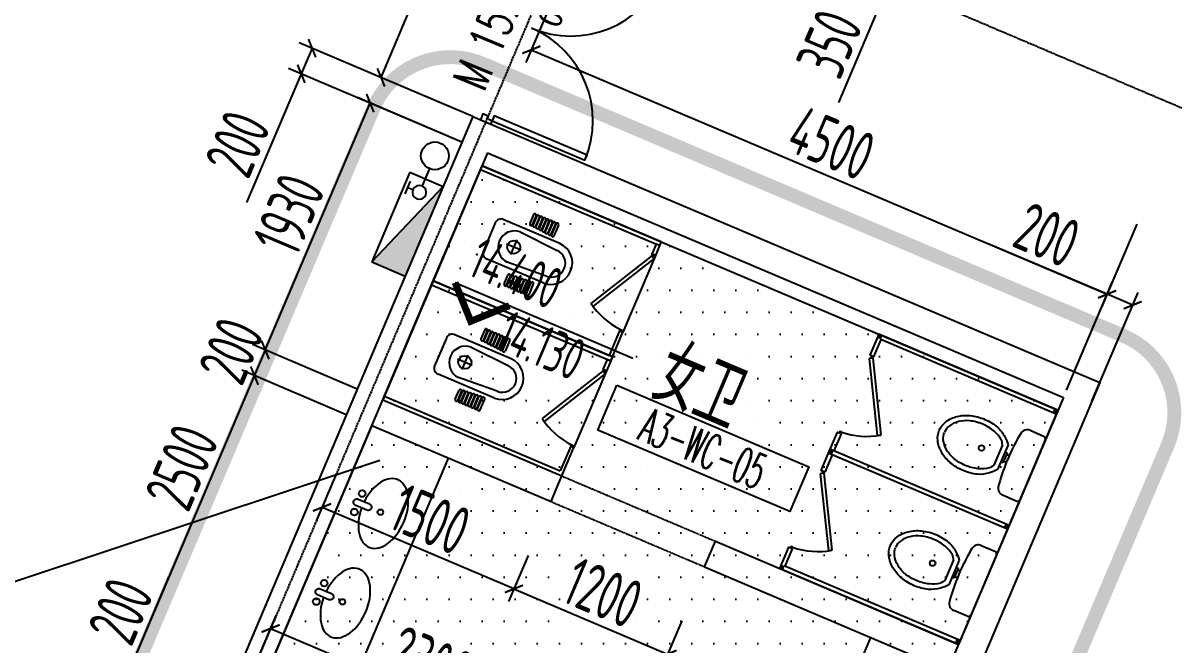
# Model space of a CAD drawing. Extents: x -3523 to 12007717, y -6694179 to 21431.
# Drawn here: x 11961922 to 11970196, y -6431927 to -6427453 of the extents above; entities that cross this region are included whole.
import ezdxf
from ezdxf.enums import TextEntityAlignment as Align

# ---------------------------------------------------------------- set-up
doc = ezdxf.new("R2010")
doc.units = 0
doc.header["$LTSCALE"] = 10
doc.header["$MEASUREMENT"] = 0
for name, pattern in [('A3-RG-axis-100$0$CENTER', [2, 1.25, -0.25, 0.25, -0.25]), ('A3-RI-4F$0$DASH', [0.35, 0.25, -0.1]), ('A3-RX-3F$0$AUDIT_I_130807214254-2', [0]), ('A3-SYMB-4F-100$0$$AUDIT_BAD_LTYPE2', [0]), ('DASHED2', [0.375, 0.25, -0.125])]:
    doc.linetypes.add(name, pattern=pattern)
for name, color, linetype in [('A-CLOD', 200, 'Continuous'), ('A3-RB-4F-100$0$A-DIMS-100', 1, 'Continuous'), ('A3-RG-axis-100$0$A-GRID', 1, 'A3-RG-axis-100$0$CENTER'), ('A3-RI-4F$0$A-DOOR', 32, 'Continuous'), ('A3-RI-4F$0$A-HATCH', 8, 'Continuous'), ('A3-RI-4F$0$A-WALL', 7, 'Continuous'), ('A3-RM-4F$0$$AUDIT_BAD_LAYER1', 7, 'Continuous'), ('A3-RM-4F$0$0P-FE-FH-P', 41, 'A3-RM-4F$0$YJdef_FE-FH_LINE_F'), ('A3-RM-4F$0$0P-FE-FH-V', 141, 'Continuous'), ('A3-RM-4F$0$0P-FE-HY', 141, 'Continuous'), ('A3-RX-3F$0$A-FIXT', 55, 'Continuous'), ('A3-RX-3F$0$B1-WC-FIXT', 55, 'A3-RX-3F$0$AUDIT_I_130807214254-2'), ('A3-SYMB-4F-100$0$$AUDIT_BAD_LAYER1', 7, 'Continuous'), ('A3-SYMB-4F-100$0$A-SYMB', 4, 'Continuous'), ('A3-SYMB-4F-100$0$A-SYMB-AREA', 4, 'Continuous'), ('A3-SYMB-4F-100$0$A-SYMB-DOOR', 3, 'Continuous'), ('A3-SYMB-4F-100$0$A-SYMB-DOOR1', 3, 'Continuous'), ('A3-SYMB-4F-100$0$A-SYMB-DOOR2', 3, 'Continuous'), ('A3-SYMB-4F-100$0$A-SYMB-DOOR3', 3, 'Continuous'), ('A3-SYMB-4F-100$0$A-SYMB-NAME', 4, 'Continuous'), ('A3-SYMB-4F-100$0$A-SYMB-NAME-E', 4, 'Continuous'), ('A3-SYMB-4F-100$0$A-SYMB-NUMB-T', 4, 'Continuous')]:
    doc.layers.add(name, color=color, linetype=linetype)
doc.styles.add('A3-RB-4F-100$0$XD2008', font='xd-hzs.shx', dxfattribs={"width": 0.7, "bigfont": 'xd-hztxt.shx'})
doc.styles.add('A3-RI-4F$0$Standard', font='')
doc.styles.add('A3-RM-4F$0$hz1', font='hzs.shx', dxfattribs={"width": 0.75, "bigfont": 'hztxt.shx'})
doc.styles.add('A3-SYMB-4F-100$0$ECADI', font='hzs.shx', dxfattribs={"width": 0.7, "bigfont": 'hztxt.shx'})
doc.styles.add('A3-SYMB-4F-100$0$ECADI-TXT', font='simplex.shx', dxfattribs={"bigfont": 'hztxt.shx'})
doc.styles.add('A3-SYMB-4F-100$0$XD2008', font='hzs.shx', dxfattribs={"width": 0.7, "bigfont": 'hztxt.shx'})
doc.styles.get('A3-RI-4F$0$Standard').set_extended_font_data('SimSun')
doc.linetypes.add('A3-RM-4F$0$YJdef_FE-FH_LINE_F', pattern='A,4,-0.2,["F",A3-RM-4F$0$hz1,S=0.2,R=0,X=-0.1,Y=-0.1],-0.1', length=4.3)
doc.dimstyles.new('A3-RB-4F-100$0$XD100$0', dxfattribs={"dimscale": 100, "dimtxt": 3.5, "dimasz": 1, "dimexe": 1, "dimexo": 2, "dimgap": 0.5, "dimtad": 1, "dimdec": 0, "dimdsep": 46, "dimtxsty": 'A3-RB-4F-100$0$XD2008', "dimblk1": 'A3-RB-4F-100$0$_ARCHTICK', "dimblk2": 'A3-RB-4F-100$0$_ARCHTICK', "dimsah": 1, "dimcen": 2.5, "dimclrt": 4, "dimaunit": 1, "dimadec": 0, "dimazin": 0, "dimtfac": 1, "dimtdec": 0, "dimtix": 1, "dimtmove": 0, "dimatfit": 3, "dimfxl": 0, "dimtolj": 1, "dimtzin": 0, "dimarcsym": 0})

# ---------------------------------------------------------------- blocks, each defined once
blk = doc.blocks.new('A3-RI-4F$0$J-双扇门-1500')
for points in [[(25, 80), (25, 805), (65, 805), (65, 80)], [(1475, 80), (1475, 805), (1435, 805), (1435, 80)], [(0, 80), (25, 80), (25, 40), (45, 40), (45, 0), (0, 0)], [(1500, 80), (1475, 80), (1475, 40), (1455, 40), (1455, 0), (1500, 0)]]:
    blk.add_lwpolyline(points, close=True)
for centre, start, end in [((25, 80), 0, 90), ((1475, 80), 90, 180)]:
    blk.add_arc(centre, 725, start, end)
at = {"layer": 'Defpoints', "style": 'A3-RI-4F$0$Standard'}
blk.add_text('1500', height=175, rotation=360, dxfattribs=at).set_placement((210.4, 93.8))
blk = doc.blocks.new('A3-RI-4F')
at = {"layer": 'A3-RI-4F$0$A-HATCH'}
h = blk.add_hatch(dxfattribs=at)
h.set_pattern_fill('DOTS', color=256, scale=100, style=0)
h.set_pattern_definition([(0, (0, 0), (79.375, 158.75), [0, -158.75])])
h.paths.add_polyline_path([(11965225.4, -6428479.7), (11969367.7, -6430238), (11964964.2, -6440612.1), (11960821.9, -6438853.8), (11962802.3, -6434188.3), (11963100, -6434331.4), (11963536.5, -6433303.2), (11963232.7, -6433174.3)])
at = {"layer": 'A3-RI-4F$0$A-DOOR', "linetype": 'A3-RI-4F$0$DASH'}
for p, q in [((11965799.1, -6430711.2), (11966903.7, -6431180.1)), ((11965721, -6430895.3), (11966825.6, -6431364.2))]:
    blk.add_line(p, q, dxfattribs=at)
at = {"layer": 'A3-RI-4F$0$A-HATCH'}
blk.add_lwpolyline([(11965225.4, -6428479.7), (11969367.7, -6430238), (11964964.2, -6440612.1), (11960821.9, -6438853.8), (11962802.3, -6434188.3), (11963100, -6434331.4), (11963536.5, -6433303.2), (11963232.7, -6433174.3)], close=True, dxfattribs=at)
at = {"layer": 'A3-RI-4F$0$A-WALL'}
for p, q in [((11965158.6, -6428125.4), (11960559.7, -6438959.7)), ((11965158.6, -6428125.4), (11969669, -6430040)), ((11965264.5, -6428387.6), (11964510.4, -6430164.2)), ((11965264.5, -6428387.6), (11969406.8, -6430145.9)), ((11969669, -6430040), (11967430.1, -6435314.5)), ((11964510.4, -6430164.2), (11965799.1, -6430711.2)), ((11969406.8, -6430145.9), (11968652.7, -6431922.5)), ((11964432.3, -6430348.3), (11963455.4, -6432649.6)), ((11964432.3, -6430348.3), (11965721, -6430895.3)), ((11965721, -6430895.3), (11965799.1, -6430711.2)), ((11966825.6, -6431364.2), (11966903.7, -6431180.1)), ((11966903.7, -6431180.1), (11968652.7, -6431922.5)), ((11966825.6, -6431364.2), (11968574.5, -6432106.6))]:
    blk.add_line(p, q, dxfattribs=at)
at = {"layer": 'A3-RI-4F$0$A-DOOR', "rotation": 247.0000000043475}
blk.add_blockref('A3-RI-4F$0$J-双扇门-1500', (11965799.8, -6426768.1), dxfattribs=at)
blk = doc.blocks.new('A3-RG-axis-100')
at = {"layer": 'A3-RG-axis-100$0$A-GRID'}
for p, q in [((11907163.4, -6401280.8), (11992184.7, -6437370.3)), ((11966051.6, -6426277.4), (11939543.3, -6488727.1))]:
    blk.add_line(p, q, dxfattribs=at)
blk = doc.blocks.new('A3-SYMB-4F-100$0$ECADI-TAG-ROOM')
at = {"layer": 'A3-SYMB-4F-100$0$A-SYMB-AREA', "style": 'A3-SYMB-4F-100$0$ECADI', "width": 0.7}
blk.add_attdef('340M2', text='', height=2.5, dxfattribs=at).set_placement((7.167, -1.75), align=Align.MIDDLE_LEFT)
at = {"layer": 'A3-SYMB-4F-100$0$A-SYMB-NAME', "style": 'A3-SYMB-4F-100$0$ECADI', "width": 0.7}
blk.add_attdef('CHINESENAME', (-5.125, 0.088), '', height=4.5, dxfattribs=at)
at = {"layer": 'A3-SYMB-4F-100$0$A-SYMB-NAME-E', "style": 'A3-SYMB-4F-100$0$ECADI', "width": 0.7}
for tag, p in [('ENGLISHHIGH', (-5.125, 8.04)), ('ENGLISHLOW', (-5.125, 4.84))]:
    blk.add_attdef(tag, p, '', height=2.5, dxfattribs=at)
blk = doc.blocks.new('A3-SYMB-4F-100$0$ECADI-TAG-DOOR')
at = {"layer": 'A3-SYMB-4F-100$0$A-SYMB-DOOR', "style": 'A3-SYMB-4F-100$0$ECADI-TXT', "width": 0.7}
for tag, p in [('门窗主编号1', (-6.414, 7.257)), ('门窗主编号2', (2.085, 7.257))]:
    blk.add_attdef(tag, p, '', height=2.5, dxfattribs=at)
at = {"layer": 'A3-SYMB-4F-100$0$A-SYMB-DOOR', "style": 'A3-SYMB-4F-100$0$ECADI-TXT', "width": 0.7, "flags": 1}
for tag, p in [('洞口尺寸(宽X高)', (-6.416, 1.62)), ('备注', (-6.394, -1.213))]:
    blk.add_attdef(tag, p, '', height=2.5, dxfattribs=at)
at = {"layer": 'A3-SYMB-4F-100$0$A-SYMB-DOOR1', "style": 'A3-SYMB-4F-100$0$ECADI-TXT', "width": 0.7}
blk.add_attdef('门窗辅编号1', (-6.414, 4.413), '', height=2.5, dxfattribs=at)
at = {"layer": 'A3-SYMB-4F-100$0$A-SYMB-DOOR2', "style": 'A3-SYMB-4F-100$0$ECADI-TXT', "width": 0.7}
blk.add_attdef('门窗辅编号2', (-2.861, 4.413), '', height=2.5, dxfattribs=at)
at = {"layer": 'A3-SYMB-4F-100$0$A-SYMB-DOOR3', "style": 'A3-SYMB-4F-100$0$ECADI-TXT', "width": 0.7}
blk.add_attdef('门窗辅编号3', (2.323, 4.413), '', height=2.5, dxfattribs=at)
blk = doc.blocks.new('A3-SYMB-4F-100$0$ECADI-TAG-CODE')
at = {"layer": 'A3-SYMB-4F-100$0$A-SYMB-NUMB-T', "color": 1}
blk.add_lwpolyline([(0, 3.5), (15, 3.5), (15, 0), (0, 0)], close=True, dxfattribs=at)
at = {"layer": 'A3-SYMB-4F-100$0$A-SYMB-NUMB-T', "style": 'A3-SYMB-4F-100$0$ECADI-TXT', "width": 0.7}
blk.add_attdef('CODE', text='', height=2.5, dxfattribs=at).set_placement((7.5, 1.75), align=Align.MIDDLE_CENTER)
blk = doc.blocks.new('A3-SYMB-4F-100$0$ECADI-TAG-HGHT（国标）')
at = {"color": 1, "const_width": 0.5}
blk.add_lwpolyline([(-2.121, 2.121), (0, 0), (2.121, 2.121)], dxfattribs=at)
at = {"color": 1}
blk.add_point((-1.481, 4.6), dxfattribs=at)
at = {"layer": 'A3-SYMB-4F-100$0$$AUDIT_BAD_LAYER1', "color": 1, "linetype": 'A3-SYMB-4F-100$0$$AUDIT_BAD_LTYPE2'}
blk.add_line((-2.121, 2.121), (11.768, 2.121), dxfattribs=at)
at = {"style": 'A3-SYMB-4F-100$0$XD2008', "width": 0.7}
blk.add_attdef('FL', text='', height=3, dxfattribs=at).set_placement((-2.689, 2.967), align=Align.RIGHT)
for tag, p in [('F.F.L.', (2.284, 2.967)), ('T.O.S.', (2.284, -1.104))]:
    blk.add_attdef(tag, p, '', height=3, dxfattribs=at)
blk = doc.blocks.new('A3-SYMB-4F-100')
at = {"layer": 'A3-SYMB-4F-100$0$A-SYMB'}
blk.add_lwpolyline([(11955980.7, -6429416.9), (11961274.7, -6431664.1), (11964489.3, -6430597.8)], dxfattribs=at)
ref = blk.add_blockref('A3-SYMB-4F-100$0$ECADI-TAG-HGHT（国标）', (11965143.4, -6429598.5), dxfattribs=dict(at, xscale=100, yscale=100, rotation=337))
ref.add_attrib('F.F.L.', '14.400', (11965108.7, -6429261.4), dxfattribs={"layer": '0', "height": 300, "rotation": 337, "style": 'A3-SYMB-4F-100$0$XD2008', "width": 0.7})
ref.add_attrib('T.O.S.', '14.130', (11965310.5, -6429789.4), dxfattribs={"layer": '0', "height": 300, "rotation": 337, "style": 'A3-SYMB-4F-100$0$XD2008', "width": 0.7})
ref = blk.add_blockref('A3-SYMB-4F-100$0$ECADI-TAG-ROOM', (11966885.5, -6430356.7), dxfattribs=dict(at, xscale=99.99999999989046, yscale=100.0000000001164, rotation=337))
ref.add_attrib('CHINESENAME', '女卫', (11966417.1, -6430148.4), dxfattribs={"height": 450, "rotation": 337, "style": 'A3-SYMB-4F-100$0$ECADI', "width": 0.7})
ref = blk.add_blockref('A3-SYMB-4F-100$0$ECADI-TAG-CODE', (11966058.1, -6430380.5), dxfattribs=dict(at, xscale=100.0000000100172, yscale=100.0000000002328, zscale=100, rotation=337))
ref.add_attrib('CODE', 'A3-WC-05', dxfattribs={"layer": 'A3-SYMB-4F-100$0$A-SYMB-NUMB-T', "height": 250, "rotation": 337, "style": 'A3-SYMB-4F-100$0$ECADI-TXT', "width": 0.5}).set_placement((11966816.9, -6430512.5), align=Align.MIDDLE_CENTER)
at = {"layer": 'A3-SYMB-4F-100$0$A-SYMB-DOOR'}
ref = blk.add_blockref('A3-SYMB-4F-100$0$ECADI-TAG-DOOR', (11966069.5, -6427856.3, -333.3), dxfattribs=dict(at, xscale=99.99999999997293, yscale=100.0000000000001, zscale=100, rotation=67.54448746135905))
ref.add_attrib('门窗主编号1', 'M', dxfattribs={"height": 250, "rotation": 67.54449, "style": 'A3-SYMB-4F-100$0$ECADI-TXT', "width": 0.7}).set_placement((11965308.5, -6427790.6, -333.3), align=Align.RIGHT)
ref.add_attrib('门窗主编号2', '1522', (11965350.2, -6427700.8), dxfattribs={"height": 250, "rotation": 67.54449, "style": 'A3-SYMB-4F-100$0$ECADI-TXT', "width": 0.7})
blk = doc.blocks.new('*U3226')
at = {"layer": 'A3-RM-4F$0$$AUDIT_BAD_LAYER1', "extrusion": (0, 0, -1)}
blk.add_hatch(color=256, dxfattribs=at).paths.add_polyline_path([(-260, 700), (0, 0), (0, 700)])
for p, q in [((260, 700), (0, 700)), ((0, 0), (0, 700)), ((260, 700), (0, 0)), ((260, 0), (260, 700)), ((230.7, 105.9, 0), (190.7, 105.9, 0)), ((230.7, 155.9, 0), (230.7, 55.9, 0)), ((260, 0), (0, 0))]:
    blk.add_line(p, q, dxfattribs=at)
blk.add_circle((-140.7, 105.9, 0), 50, dxfattribs=at)
blk = doc.blocks.new('A3-RM-4F')
at = {"layer": 'A3-RM-4F$0$0P-FE-FH-P'}
blk.add_line((11964846.4, -6428500.8, 0), (11964793.5, -6428625.3, 0), dxfattribs=at)
at = {"layer": 'A3-RM-4F$0$0P-FE-FH-V'}
blk.add_circle((11964885.5, -6428408.7, 0), 100, dxfattribs=at)
at = {"layer": 'A3-RM-4F$0$0P-FE-HY', "rotation": 156.9999976830382}
blk.add_blockref('*U3226', (11964944.9, -6428628.8), dxfattribs=at)
blk = doc.blocks.new('A3-RB-4F-100$0$_ARCHTICK')
at = {"color": 0, "linetype": 'ByBlock', "const_width": 0.15}
blk.add_lwpolyline([(-0.5, -0.5), (0.5, 0.5)], dxfattribs=at)
blk = doc.blocks.new('*D3041')
at = {"layer": 'A3-RB-4F-100$0$A-DIMS-100', "color": 0, "lineweight": -2}
for p, q in [((11962610.9, -6432291.1), (11962974.3, -6431435)), ((11963271.3, -6432571.4), (11962518.8, -6432252)), ((11962532.7, -6432475.2), (11962610.9, -6432291.1)), ((11963193.2, -6432755.5), (11962440.7, -6432436.1))]:
    blk.add_line(p, q, dxfattribs=at)
at = {"layer": 'Defpoints', "color": 0}
for p in [(11962610.9, -6432291.1), (11963455.4, -6432649.6), (11963377.3, -6432833.7)]:
    blk.add_point(p, dxfattribs=at)
at = {"layer": 'A3-RB-4F-100$0$A-DIMS-100', "color": 0, "lineweight": -2, "xscale": 100, "yscale": 100, "zscale": 100}
for p, rotation in [((11962610.9, -6432291.1), 66.9999936388448), ((11962532.7, -6432475.2), 246.9999936388448)]:
    blk.add_blockref('A3-RB-4F-100$0$_ARCHTICK', p, dxfattribs=dict(at, rotation=rotation))
at = {"layer": 'A3-RB-4F-100$0$A-DIMS-100', "color": 4, "insert": (11962624.5, -6431683.1), "char_height": 350, "attachment_point": 5, "rotation": 66.99999, "style": 'A3-RB-4F-100$0$XD2008'}
blk.add_mtext('\\A1;200', dxfattribs=at)
blk = doc.blocks.new('*D3042')
at = {"layer": 'A3-RB-4F-100$0$A-DIMS-100', "color": 0, "lineweight": -2}
for p, q in [((11962610.9, -6432291.1), (11963587.7, -6429989.8)), ((11964248.2, -6430270.2), (11963495.7, -6429950.7)), ((11963271.3, -6432571.4), (11962518.8, -6432252))]:
    blk.add_line(p, q, dxfattribs=at)
at = {"layer": 'Defpoints', "color": 0}
for p in [(11963587.7, -6429989.8), (11964432.3, -6430348.3), (11963455.4, -6432649.6)]:
    blk.add_point(p, dxfattribs=at)
at = {"layer": 'A3-RB-4F-100$0$A-DIMS-100', "color": 0, "lineweight": -2, "xscale": 100, "yscale": 100, "zscale": 100}
for p, rotation in [((11963587.7, -6429989.8), 66.9999936388235), ((11962610.9, -6432291.1), 246.9999936388235)]:
    blk.add_blockref('A3-RB-4F-100$0$_ARCHTICK', p, dxfattribs=dict(at, rotation=rotation))
at = {"layer": 'A3-RB-4F-100$0$A-DIMS-100', "color": 4, "insert": (11963064.1, -6430647.6), "char_height": 350, "attachment_point": 5, "rotation": 66.99999, "style": 'A3-RB-4F-100$0$XD2008'}
blk.add_mtext('\\A1;2500', dxfattribs=at)
blk = doc.blocks.new('*D3043')
at = {"layer": 'A3-RB-4F-100$0$A-DIMS-100', "color": 0, "lineweight": -2}
for p, q in [((11964326.3, -6430086.1), (11963573.8, -6429766.6)), ((11963587.7, -6429989.8), (11963665.9, -6429805.7)), ((11964248.2, -6430270.2), (11963495.7, -6429950.7))]:
    blk.add_line(p, q, dxfattribs=at)
at = {"layer": 'Defpoints', "color": 0}
for p in [(11963665.9, -6429805.7), (11964510.4, -6430164.2), (11964432.3, -6430348.3)]:
    blk.add_point(p, dxfattribs=at)
at = {"layer": 'A3-RB-4F-100$0$A-DIMS-100', "color": 0, "lineweight": -2, "xscale": 100, "yscale": 100, "zscale": 100}
for p, rotation in [((11963665.9, -6429805.7), 66.99999363894905), ((11963587.7, -6429989.8), 246.9999936389491)]:
    blk.add_blockref('A3-RB-4F-100$0$_ARCHTICK', p, dxfattribs=dict(at, rotation=rotation))
at = {"layer": 'A3-RB-4F-100$0$A-DIMS-100', "color": 4, "insert": (11963419.7, -6429809.8), "char_height": 350, "attachment_point": 5, "rotation": 66.99999, "style": 'A3-RB-4F-100$0$XD2008'}
blk.add_mtext('\\A1;200', dxfattribs=at)
blk = doc.blocks.new('*D3044')
at = {"layer": 'A3-RB-4F-100$0$A-DIMS-100', "color": 0, "lineweight": -2}
for p, q in [((11963665.8, -6429805.7), (11964420, -6428029.1)), ((11965080.4, -6428309.5), (11964327.9, -6427990.1)), ((11964326.3, -6430086.1), (11963573.8, -6429766.6))]:
    blk.add_line(p, q, dxfattribs=at)
at = {"layer": 'Defpoints', "color": 0}
for p in [(11964420, -6428029.1), (11965264.5, -6428387.6), (11964510.4, -6430164.2)]:
    blk.add_point(p, dxfattribs=at)
at = {"layer": 'A3-RB-4F-100$0$A-DIMS-100', "color": 0, "lineweight": -2, "xscale": 100, "yscale": 100, "zscale": 100}
for p, rotation in [((11964420, -6428029.1), 66.99998622306985), ((11963665.8, -6429805.7), 246.9999862230699)]:
    blk.add_blockref('A3-RB-4F-100$0$_ARCHTICK', p, dxfattribs=dict(at, rotation=rotation))
at = {"layer": 'A3-RB-4F-100$0$A-DIMS-100', "color": 4, "insert": (11963835.8, -6428829.5), "char_height": 350, "attachment_point": 5, "rotation": 66.99999, "style": 'A3-RB-4F-100$0$XD2008'}
blk.add_mtext('\\A1;1930', dxfattribs=at)
blk = doc.blocks.new('*D3045')
at = {"layer": 'A3-RB-4F-100$0$A-DIMS-100', "color": 0, "lineweight": -2}
for p, q in [((11964175.6, -6430697), (11964034.7, -6431029.1)), ((11965454.5, -6431523.1), (11964073.7, -6430937)), ((11965556.4, -6431283.1), (11965415.4, -6431615.1))]:
    blk.add_line(p, q, dxfattribs=at)
at = {"layer": 'Defpoints', "color": 0}
for p in [(11964253.7, -6430512.9), (11964073.7, -6430937), (11965634.5, -6431099)]:
    blk.add_point(p, dxfattribs=at)
at = {"layer": 'A3-RB-4F-100$0$A-DIMS-100', "color": 0, "lineweight": -2, "xscale": 100, "yscale": 100, "zscale": 100}
for p, rotation in [((11964073.7, -6430937), 156.9999999999054), ((11965454.5, -6431523.1), 336.9999999999054)]:
    blk.add_blockref('A3-RB-4F-100$0$_ARCHTICK', p, dxfattribs=dict(at, rotation=rotation))
at = {"layer": 'A3-RB-4F-100$0$A-DIMS-100', "color": 4, "insert": (11964852, -6431022.9), "char_height": 350, "attachment_point": 5, "rotation": 337, "style": 'A3-RB-4F-100$0$XD2008'}
blk.add_mtext('\\A1;1500', dxfattribs=at)
blk = doc.blocks.new('*D3046')
at = {"layer": 'A3-RB-4F-100$0$A-DIMS-100', "color": 0, "lineweight": -2}
for p, q in [((11965556.4, -6431283.1), (11965415.4, -6431615.1)), ((11965454.5, -6431523.1), (11966559.1, -6431992)), ((11966661, -6431752), (11966520, -6432084))]:
    blk.add_line(p, q, dxfattribs=at)
at = {"layer": 'Defpoints', "color": 0}
for p in [(11965634.5, -6431099), (11966739.1, -6431567.9), (11966559.1, -6431992)]:
    blk.add_point(p, dxfattribs=at)
at = {"layer": 'A3-RB-4F-100$0$A-DIMS-100', "color": 0, "lineweight": -2, "xscale": 100, "yscale": 100, "zscale": 100}
for p, rotation in [((11965454.5, -6431523.1), 156.9999999999054), ((11966559.1, -6431992), 336.9999999999054)]:
    blk.add_blockref('A3-RB-4F-100$0$_ARCHTICK', p, dxfattribs=dict(at, rotation=rotation))
at = {"layer": 'A3-RB-4F-100$0$A-DIMS-100', "color": 4, "insert": (11966094.7, -6431550.4), "char_height": 350, "attachment_point": 5, "rotation": 337, "style": 'A3-RB-4F-100$0$XD2008'}
blk.add_mtext('\\A1;1200', dxfattribs=at)
blk = doc.blocks.new('*D3052')
at = {"layer": 'A3-RB-4F-100$0$A-DIMS-100', "color": 0, "lineweight": -2}
for p, q in [((11963539.2, -6432196.3), (11963743.2, -6431715.7)), ((11963704.1, -6431807.8), (11965821.3, -6432706.5)), ((11965656.4, -6433094.9), (11965860.3, -6432614.4))]:
    blk.add_line(p, q, dxfattribs=at)
at = {"layer": 'Defpoints', "color": 0}
for p in [(11963461.1, -6432380.4), (11965821.3, -6432706.5), (11965578.2, -6433279)]:
    blk.add_point(p, dxfattribs=at)
at = {"layer": 'A3-RB-4F-100$0$A-DIMS-100', "color": 0, "lineweight": -2, "xscale": 100, "yscale": 100, "zscale": 100}
for p, rotation in [((11963704.1, -6431807.8), 156.9999978872585), ((11965821.3, -6432706.5), 336.9999978872585)]:
    blk.add_blockref('A3-RB-4F-100$0$_ARCHTICK', p, dxfattribs=dict(at, rotation=rotation))
at = {"layer": 'A3-RB-4F-100$0$A-DIMS-100', "color": 4, "insert": (11964850.6, -6432050), "char_height": 350, "attachment_point": 5, "rotation": 337, "style": 'A3-RB-4F-100$0$XD2008'}
blk.add_mtext('\\A1;2300', dxfattribs=at)
blk = doc.blocks.new('*D3057')
at = {"layer": 'A3-RB-4F-100$0$A-DIMS-100', "color": 0, "lineweight": -2}
for p, q in [((11969721.6, -6429404.3), (11968865.5, -6429040.9)), ((11969428.9, -6430093.8), (11969760.7, -6429312.3)), ((11969613, -6430171.9), (11969944.8, -6429390.4)), ((11969905.7, -6429482.5), (11969721.6, -6429404.3))]:
    blk.add_line(p, q, dxfattribs=at)
at = {"layer": 'Defpoints', "color": 0}
for p in [(11969905.7, -6429482.5), (11969350.8, -6430277.9), (11969534.9, -6430356)]:
    blk.add_point(p, dxfattribs=at)
at = {"layer": 'A3-RB-4F-100$0$A-DIMS-100', "color": 0, "lineweight": -2, "xscale": 100, "yscale": 100, "zscale": 100}
for p, rotation in [((11969721.6, -6429404.3), 156.9999999998655), ((11969905.7, -6429482.5), 336.9999999998655)]:
    blk.add_blockref('A3-RB-4F-100$0$_ARCHTICK', p, dxfattribs=dict(at, rotation=rotation))
at = {"layer": 'A3-RB-4F-100$0$A-DIMS-100', "color": 4, "insert": (11969289.4, -6428976.4), "char_height": 350, "attachment_point": 5, "rotation": 337, "style": 'A3-RB-4F-100$0$XD2008'}
blk.add_mtext('\\A1;200', dxfattribs=at)
blk = doc.blocks.new('*D3058')
at = {"layer": 'A3-RB-4F-100$0$A-DIMS-100', "color": 0, "lineweight": -2}
for p, q in [((11965793.4, -6427141.7), (11965540.2, -6427738.1)), ((11965579.3, -6427646), (11969721.6, -6429404.3)), ((11969935.7, -6428900), (11969682.5, -6429496.4))]:
    blk.add_line(p, q, dxfattribs=at)
at = {"layer": 'Defpoints', "color": 0}
for p in [(11965871.5, -6426957.6), (11970013.8, -6428715.9), (11969721.6, -6429404.3)]:
    blk.add_point(p, dxfattribs=at)
at = {"layer": 'A3-RB-4F-100$0$A-DIMS-100', "color": 0, "lineweight": -2, "xscale": 100, "yscale": 100, "zscale": 100}
for p, rotation in [((11965579.3, -6427646), 156.9999999998601), ((11969721.6, -6429404.3), 336.9999999998601)]:
    blk.add_blockref('A3-RB-4F-100$0$_ARCHTICK', p, dxfattribs=dict(at, rotation=rotation))
at = {"layer": 'A3-RB-4F-100$0$A-DIMS-100', "color": 4, "insert": (11967738.4, -6428318.1), "char_height": 350, "attachment_point": 5, "rotation": 337, "style": 'A3-RB-4F-100$0$XD2008'}
blk.add_mtext('\\A1;4500', dxfattribs=at)
blk = doc.blocks.new('*D3064')
at = {"layer": 'A3-RB-4F-100$0$A-DIMS-100', "color": 0, "lineweight": -2}
for p, q in [((11965158.6, -6428125.4), (11963910.1, -6427595.4)), ((11964002.2, -6427634.5), (11963924, -6427818.6)), ((11965080.4, -6428309.5), (11963832, -6427779.6)), ((11963924, -6427818.6), (11963530.7, -6428745.3))]:
    blk.add_line(p, q, dxfattribs=at)
at = {"layer": 'Defpoints', "color": 0}
for p in [(11964002.2, -6427634.5), (11965342.7, -6428203.5), (11965264.5, -6428387.6)]:
    blk.add_point(p, dxfattribs=at)
at = {"layer": 'A3-RB-4F-100$0$A-DIMS-100', "color": 0, "lineweight": -2, "xscale": 100, "yscale": 100, "zscale": 100}
for p, rotation in [((11964002.2, -6427634.5), 67.00000000033671), ((11963924, -6427818.6), 247.0000000003367)]:
    blk.add_blockref('A3-RB-4F-100$0$_ARCHTICK', p, dxfattribs=dict(at, rotation=rotation))
at = {"layer": 'A3-RB-4F-100$0$A-DIMS-100', "color": 4, "insert": (11963466.2, -6428321.4), "char_height": 350, "attachment_point": 5, "rotation": 67, "style": 'A3-RB-4F-100$0$XD2008'}
blk.add_mtext('\\A1;200', dxfattribs=at)
blk = doc.blocks.new('*D3065')
at = {"layer": 'A3-RB-4F-100$0$A-DIMS-100', "color": 0, "lineweight": -2}
for p, q in [((11965744.7, -6426744.6), (11964992.2, -6426425.2)), ((11964498.1, -6427845), (11965084.2, -6426464.3)), ((11965158.6, -6428125.4), (11964406.1, -6427806))]:
    blk.add_line(p, q, dxfattribs=at)
at = {"layer": 'Defpoints', "color": 0}
for p in [(11965084.2, -6426464.3), (11965928.8, -6426822.8), (11965342.7, -6428203.5)]:
    blk.add_point(p, dxfattribs=at)
at = {"layer": 'A3-RB-4F-100$0$A-DIMS-100', "color": 0, "lineweight": -2, "xscale": 100, "yscale": 100, "zscale": 100}
for p, rotation in [((11965084.2, -6426464.3), 67.00000000094406), ((11964498.1, -6427845), 247.0000000009441)]:
    blk.add_blockref('A3-RB-4F-100$0$_ARCHTICK', p, dxfattribs=dict(at, rotation=rotation))
at = {"layer": 'A3-RB-4F-100$0$A-DIMS-100', "color": 4, "insert": (11964584, -6427066.7), "char_height": 350, "attachment_point": 5, "rotation": 67, "style": 'A3-RB-4F-100$0$XD2008'}
blk.add_mtext('\\A1;1500', dxfattribs=at)
blk = doc.blocks.new('*D2554')
at = {"layer": 'A3-RB-4F-100$0$A-DIMS-100', "color": 0, "lineweight": -2}
for p, q in [((11968288.3, -6426846.6), (11968151.5, -6427168.8)), ((11968794, -6427061.3), (11968196.2, -6426807.5)), ((11968151.5, -6427168.8), (11967788.1, -6428024.8)), ((11968657.3, -6427383.5), (11968059.5, -6427129.7))]:
    blk.add_line(p, q, dxfattribs=at)
at = {"layer": 'Defpoints', "color": 0}
for p in [(11968288.3, -6426846.6), (11968978.1, -6427139.4), (11968841.4, -6427461.6)]:
    blk.add_point(p, dxfattribs=at)
at = {"layer": 'A3-RB-4F-100$0$A-DIMS-100', "color": 0, "lineweight": -2, "xscale": 100, "yscale": 100, "zscale": 100}
for p, rotation in [((11968288.3, -6426846.6), 66.99999999981802), ((11968151.5, -6427168.8), 246.999999999818)]:
    blk.add_blockref('A3-RB-4F-100$0$_ARCHTICK', p, dxfattribs=dict(at, rotation=rotation))
at = {"layer": 'A3-RB-4F-100$0$A-DIMS-100', "color": 4, "insert": (11967723.6, -6427600.9), "char_height": 350, "attachment_point": 5, "rotation": 67, "style": 'A3-RB-4F-100$0$XD2008'}
blk.add_mtext('\\A1;350', dxfattribs=at)
blk = doc.blocks.new('A3-RX-3F$0$A-1-1-X-toilel$0$A-1-10-01~10(B1~wd)$0$A1088D2A')
for p, q in [((-0.43, 0), (0.43, 0)), ((-0.47, -0.235), (-0.47, -0.04)), ((0.47, -0.04), (0.47, -0.235)), ((-0.176, -0.431), (0.181, -0.431)), ((-0.07, -0.396), (-0.05, -0.396)), ((-0.07, -0.431), (-0.07, -0.396)), ((-0.05, -0.396), (-0.05, -0.361)), ((0.05, -0.396), (-0.05, -0.396)), ((0.05, -0.361), (0.05, -0.396)), ((0.05, -0.396), (0.07, -0.396)), ((0.07, -0.396), (0.07, -0.431)), ((-0.148, -0.5), (0.148, -0.5))]:
    blk.add_line(p, q)
for points in [[(0.002, -1.35, -0.128381), (-0.133, -1.315, -0.106268), (-0.259, -1.203, -0.085065), (-0.338, -1.047, -0.074422), (-0.368, -0.849, -0.074422), (-0.338, -0.652, -0.093985), (-0.259, -0.514, -0.073872), (-0.176, -0.431, -0.130921)], [(0.181, -0.431, -0.073872), (0.264, -0.514, -0.093985), (0.343, -0.652, -0.074422), (0.372, -0.849, -0.074422), (0.343, -1.047, -0.085065), (0.264, -1.203, -0.106268), (0.138, -1.315, -0.128381), (0.002, -1.35, -0.130921)], [(-0.148, -0.5, 0.073654), (-0.204, -0.54, 0.085065), (-0.272, -0.674, 0.074422), (-0.298, -0.849, 0.074422), (-0.272, -1.025, 0.085065), (-0.204, -1.159, 0.106268), (-0.101, -1.25, 0.128381), (-0.002, -1.276, 0.131396)], [(0.148, -0.5, -0.073654), (0.204, -0.54, -0.085065), (0.272, -0.674, -0.074422), (0.298, -0.849, -0.074422), (0.272, -1.025, -0.085065), (0.204, -1.159, -0.106268), (0.101, -1.25, -0.128381), (0.002, -1.276, -0.131396)]]:
    blk.add_lwpolyline(points, format="xyb")
blk.add_circle((0, -0.741), 0.037)
for centre, radius, start, end in [((0.43, -0.04), 0.04, 0, 90), ((-0.43, -0.04), 0.04, 90, 180), ((-0.37, -0.235), 0.1, 180, 262.0681), ((0.37, -0.235), 0.1, 277.9319, 0), ((0, 2.42), 2.781, 262.0681, 268.9699), ((0, 2.42), 2.781, 268.9699, 271.0301), ((0, 2.42), 2.781, 271.0301, 277.9319)]:
    blk.add_arc(centre, radius, start, end)
blk = doc.blocks.new('A3-RX-3F$0$A-1-1-X-toilel$0$A-1-10-01~10(B1~wd)$0$A1088D2B')
for p, q in [((-465, 0), (-465, -1400)), ((-435, 0), (-435, -1370)), ((435, 0), (435, -1370)), ((465, 0), (465, -1400)), ((-289.1, -1372.6), (197.8, -1102.6)), ((-275.9, -1395.3), (210.9, -1125.3)), ((197.8, -1102.6), (210.9, -1125.3)), ((-465, -1400), (-300, -1400)), ((-435, -1370), (-300, -1370)), ((-300, -1370), (-300, -1400)), ((-289.1, -1372.6), (-275.9, -1395.3)), ((300, -1370), (435, -1370)), ((300, -1370), (300, -1400)), ((300, -1400), (465, -1400))]:
    blk.add_line(p, q)
for points in [[(-299.8, -1384.1), (-289.1, -1384.1), (-289.1, -1372.6), (-299.8, -1372.6)], [(300, -1372.6), (288, -1372.6), (288, -1384.1), (300, -1384.1)]]:
    blk.add_lwpolyline(points)
blk.add_arc((-270.5, -1409.4), 559.9, 3.77186, 33.23098)
for points in [[(-465, -30), (-435, -30), (-465, 0), (-435, 0)], [(435, -30), (465, -30), (435, 0), (465, 0)], [(-465, -1400), (-435, -1400), (-465, -1370), (-435, -1370)], [(435, -1400), (465, -1400), (435, -1370), (465, -1370)]]:
    blk.add_trace(points)
at = {"xscale": 540, "yscale": 540, "zscale": 540}
blk.add_blockref('A3-RX-3F$0$A-1-1-X-toilel$0$A-1-10-01~10(B1~wd)$0$A1088D2A', (0, 0), dxfattribs=at)
blk = doc.blocks.new('A3-RX-3F$0$J-手盆-528x388-b')
for p, q in [((-24, -112), (-24, -24)), ((24, -24), (24, -112))]:
    blk.add_line(p, q)
for centre, radius in [((-72, -34), 24), ((72, -34), 24), ((0, -207), 20)]:
    blk.add_circle(centre, radius)
at = {"extrusion": (0, 0, -1)}
for centre, start_param, end_param in [((0, -24), 5.497787, 8.63938), ((0, -112), 2.356194, 5.497787)]:
    blk.add_ellipse(centre, major_axis=(-17, 17), ratio=1, start_param=start_param, end_param=end_param, dxfattribs=at)
blk.add_ellipse((0, -230), major_axis=(-264, 0), ratio=0.606061, start_param=4.803424, end_param=10.90454)
blk = doc.blocks.new('A3-RX-3F$0$BI-W-db')
at = {"layer": 'A3-RX-3F$0$A-FIXT'}
for p, q in [((-10343.2, 5642.9), (-10343.2, 6572.9)), ((-8943.2, 6572.9), (-10343.2, 6572.9)), ((-10343.2, 6542.5), (-8968.6, 6542.5)), ((-8943.2, 6542.5), (-8968.6, 6542.5)), ((-8968.6, 6465.4), (-8968.6, 6542.5)), ((-8943.2, 6572.9), (-8943.2, 6542.5)), ((-8943.2, 6542.5), (-8943.2, 6465.4)), ((-8966, 6454.5), (-9236, 5967.6)), ((-8943.2, 6465.4), (-8968.6, 6465.4)), ((-8966, 6454.5), (-8943.3, 6441.4)), ((-8943.2, 6465.4), (-8943.2, 5865.4)), ((-9855.1, 6404.5), (-9855.1, 6404.5)), ((-9845.1, 6394.5), (-9845.1, 6324)), ((-9840.1, 6394.5), (-9840.1, 6322)), ((-9830.1, 6404.5), (-9830.1, 6404.5)), ((-9820.1, 6394.5), (-9820.1, 6322)), ((-9815.1, 6394.5), (-9815.1, 6320.1)), ((-9805.1, 6404.5), (-9805.1, 6404.5)), ((-9795.1, 6394.5), (-9795.1, 6320.1)), ((-9790.1, 6394.5), (-9790.1, 6318.1)), ((-9780.1, 6404.5), (-9780.1, 6404.5)), ((-9770.1, 6394.5), (-9770.1, 6318.1)), ((-9765.1, 6394.5), (-9765.1, 6316.2)), ((-9755.1, 6404.5), (-9755.1, 6404.5)), ((-9745.1, 6394.5), (-9745.1, 6316.2)), ((-9740.1, 6394.5), (-9740.1, 6314.2)), ((-9730.1, 6404.5), (-9730.1, 6404.5)), ((-9720.1, 6394.5), (-9720.1, 6314.2)), ((-9715.1, 6394.5), (-9715.1, 6312.3)), ((-9705.1, 6404.5), (-9705.1, 6404.5)), ((-9695.1, 6394.5), (-9695.1, 6312.3)), ((-9690.1, 6394.5), (-9690.1, 6310.4)), ((-9680.1, 6404.5), (-9680.1, 6404.5)), ((-9670.1, 6394.5), (-9670.1, 6310.4)), ((-8943.3, 6441.4), (-9213.3, 5954.5)), ((-9855.1, 6314), (-9855.1, 6314)), ((-9830.1, 6314), (-9830.1, 6314)), ((-9830.1, 6312), (-9830.1, 6312)), ((-9805.1, 6314), (-9805.1, 6314)), ((-9805.1, 6310.1), (-9805.1, 6310.1)), ((-9780.1, 6308.1), (-9780.1, 6308.1)), ((-9755.1, 6306.2), (-9755.1, 6306.2)), ((-9730.1, 6304.2), (-9730.1, 6304.2)), ((-9705.1, 6302.3), (-9705.1, 6302.3)), ((-9680.1, 6300.4), (-9680.1, 6300.4)), ((-10095.1, 6231.1), (-10095.1, 6014.2)), ((-9608.8, 6276.6), (-10047.7, 6276.6)), ((-9905.1, 6241.3), (-9608.8, 6222.7)), ((-9848, 6122.7), (-9962.3, 6122.7)), ((-9905.1, 6179.8), (-9905.1, 6065.5)), ((-9608.8, 5968.8), (-10047.7, 5968.8)), ((-9608.8, 6022.7), (-9905.1, 6004)), ((-9865.1, 5850.9), (-9865.1, 5921.4)), ((-9865.1, 5850.9), (-9865.1, 5921.4)), ((-9855.1, 5931.4), (-9855.1, 5931.4)), ((-9855.1, 5931.4), (-9855.1, 5931.4)), ((-9845.1, 5850.9), (-9845.1, 5921.4)), ((-9845.1, 5850.9), (-9845.1, 5921.4)), ((-9840.1, 5850.9), (-9840.1, 5923.4)), ((-9840.1, 5850.9), (-9840.1, 5923.4)), ((-9830.1, 5933.4), (-9830.1, 5933.4)), ((-9830.1, 5933.4), (-9830.1, 5933.4)), ((-9830.1, 5931.4), (-9830.1, 5931.4)), ((-9830.1, 5931.4), (-9830.1, 5931.4)), ((-9820.1, 5850.9), (-9820.1, 5923.4)), ((-9820.1, 5850.9), (-9820.1, 5923.4)), ((-9815.1, 5850.9), (-9815.1, 5925.3)), ((-9815.1, 5850.9), (-9815.1, 5925.3)), ((-9805.1, 5935.3), (-9805.1, 5935.3)), ((-9805.1, 5935.3), (-9805.1, 5935.3)), ((-9805.1, 5931.4), (-9805.1, 5931.4)), ((-9805.1, 5931.4), (-9805.1, 5931.4)), ((-9795.1, 5850.9), (-9795.1, 5925.3)), ((-9795.1, 5850.9), (-9795.1, 5925.3)), ((-9790.1, 5850.9), (-9790.1, 5927.3)), ((-9790.1, 5850.9), (-9790.1, 5927.3)), ((-9780.1, 5937.3), (-9780.1, 5937.3)), ((-9780.1, 5937.3), (-9780.1, 5937.3)), ((-9770.1, 5850.9), (-9770.1, 5927.3)), ((-9770.1, 5850.9), (-9770.1, 5927.3)), ((-9765.1, 5850.9), (-9765.1, 5929.2)), ((-9765.1, 5850.9), (-9765.1, 5929.2)), ((-9755.1, 5939.2), (-9755.1, 5939.2)), ((-9755.1, 5939.2), (-9755.1, 5939.2)), ((-9745.1, 5850.9), (-9745.1, 5929.2)), ((-9745.1, 5850.9), (-9745.1, 5929.2)), ((-9740.1, 5850.9), (-9740.1, 5931.1)), ((-9740.1, 5850.9), (-9740.1, 5931.1)), ((-9730.1, 5941.1), (-9730.1, 5941.1)), ((-9730.1, 5941.1), (-9730.1, 5941.1)), ((-9720.1, 5850.9), (-9720.1, 5931.1)), ((-9720.1, 5850.9), (-9720.1, 5931.1)), ((-9715.1, 5850.9), (-9715.1, 5933.1)), ((-9715.1, 5850.9), (-9715.1, 5933.1)), ((-9705.1, 5943.1), (-9705.1, 5943.1)), ((-9705.1, 5943.1), (-9705.1, 5943.1)), ((-9695.1, 5850.9), (-9695.1, 5933.1)), ((-9695.1, 5850.9), (-9695.1, 5933.1)), ((-9690.1, 5850.9), (-9690.1, 5935)), ((-9690.1, 5850.9), (-9690.1, 5935)), ((-9680.1, 5945), (-9680.1, 5945)), ((-9680.1, 5945), (-9680.1, 5945)), ((-9670.1, 5850.9), (-9670.1, 5935)), ((-9670.1, 5850.9), (-9670.1, 5935)), ((-9855.1, 5840.9), (-9855.1, 5840.9)), ((-9855.1, 5840.9), (-9855.1, 5840.9)), ((-9830.1, 5840.9), (-9830.1, 5840.9)), ((-9830.1, 5840.9), (-9830.1, 5840.9)), ((-9805.1, 5840.9), (-9805.1, 5840.9)), ((-9805.1, 5840.9), (-9805.1, 5840.9)), ((-9780.1, 5840.9), (-9780.1, 5840.9)), ((-9780.1, 5840.9), (-9780.1, 5840.9)), ((-9755.1, 5840.9), (-9755.1, 5840.9)), ((-9755.1, 5840.9), (-9755.1, 5840.9)), ((-9730.1, 5840.9), (-9730.1, 5840.9)), ((-9730.1, 5840.9), (-9730.1, 5840.9)), ((-9705.1, 5840.9), (-9705.1, 5840.9)), ((-9705.1, 5840.9), (-9705.1, 5840.9)), ((-9680.1, 5840.9), (-9680.1, 5840.9)), ((-9680.1, 5840.9), (-9680.1, 5840.9)), ((-8968.6, 5865.4), (-8968.6, 5672.9)), ((-8968.6, 5865.4), (-8943.2, 5865.4)), ((-8943.2, 5642.9), (-8943.2, 5865.4)), ((-10343.2, 5672.9), (-8968.6, 5672.9)), ((-10343.2, 5642.9), (-8943.2, 5642.9))]:
    blk.add_line(p, q, dxfattribs=at)
for points in [[(-8954.5, 6465.3), (-8954.5, 6454.5), (-8966, 6454.5), (-8966, 6465.3)], [(-9865.1, 6394.5), (-9865.1, 6324)], [(-8966, 5865.5), (-8966, 5877.4), (-8954.5, 5877.4), (-8954.5, 5865.5)]]:
    blk.add_lwpolyline(points, dxfattribs=at)
blk.add_circle((-9905.1, 6122.7), 47.1, dxfattribs=at)
for centre, radius, start, end in [((-9855.1, 6394.5), 10, 90, 180), ((-9855.1, 6394.5), 10, 0, 90), ((-9830.1, 6394.5), 10, 90, 180), ((-9830.1, 6394.5), 10, 0, 90), ((-9805.1, 6394.5), 10, 90, 180), ((-9805.1, 6394.5), 10, 0, 90), ((-9780.1, 6394.5), 10, 90, 180), ((-9780.1, 6394.5), 10, 0, 90), ((-9755.1, 6394.5), 10, 90, 180), ((-9755.1, 6394.5), 10, 0, 90), ((-9730.1, 6394.5), 10, 90, 180), ((-9730.1, 6394.5), 10, 0, 90), ((-9705.1, 6394.5), 10, 90, 180), ((-9705.1, 6394.5), 10, 0, 90), ((-9680.1, 6394.5), 10, 90, 180), ((-9680.1, 6394.5), 10, 0, 90), ((-9855.1, 6324), 10, 180, 270), ((-9855.1, 6324), 10, 270, 0), ((-9830.1, 6322), 10, 180, 270), ((-9830.1, 6322), 10, 270, 0), ((-9805.1, 6320.1), 10, 180, 270), ((-9805.1, 6320.1), 10, 270, 0), ((-9780.1, 6318.1), 10, 180, 270), ((-9780.1, 6318.1), 10, 270, 0), ((-9755.1, 6316.2), 10, 180, 270), ((-9755.1, 6316.2), 10, 270, 0), ((-9730.1, 6314.2), 10, 180, 270), ((-9730.1, 6314.2), 10, 270, 0), ((-9705.1, 6312.3), 10, 180, 270), ((-9705.1, 6312.3), 10, 270, 0), ((-9680.1, 6310.4), 10, 180, 270), ((-9680.1, 6310.4), 10, 270, 0), ((-10051.4, 6233), 43.8, 85.14511, 182.41268), ((-9898.8, 6122.7), 118.8, 93.04874, 266.95126), ((-9614.1, 6122.7), 154, 271.97884, 88.02116), ((-9610.2, 6122.7), 100, 270.77498, 89.22502), ((-10051.4, 6012.4), 43.8, 177.58732, 274.85489), ((-8929.2, 6436), 559.9, 236.76902, 266.22814), ((-9855.1, 5921.4), 10, 90, 180), ((-9855.1, 5921.4), 10, 90, 180), ((-9855.1, 5921.4), 10, 0, 90), ((-9855.1, 5921.4), 10, 0, 90), ((-9830.1, 5923.4), 10, 90, 180), ((-9830.1, 5923.4), 10, 90, 180), ((-9830.1, 5923.4), 10, 0, 90), ((-9830.1, 5923.4), 10, 0, 90), ((-9805.1, 5925.3), 10, 90, 180), ((-9805.1, 5925.3), 10, 90, 180), ((-9805.1, 5925.3), 10, 0, 90), ((-9805.1, 5925.3), 10, 0, 90), ((-9780.1, 5927.3), 10, 90, 180), ((-9780.1, 5927.3), 10, 90, 180), ((-9780.1, 5927.3), 10, 0, 90), ((-9780.1, 5927.3), 10, 0, 90), ((-9755.1, 5929.2), 10, 90, 180), ((-9755.1, 5929.2), 10, 90, 180), ((-9755.1, 5929.2), 10, 0, 90), ((-9755.1, 5929.2), 10, 0, 90), ((-9730.1, 5931.1), 10, 90, 180), ((-9730.1, 5931.1), 10, 90, 180), ((-9730.1, 5931.1), 10, 0, 90), ((-9730.1, 5931.1), 10, 0, 90), ((-9705.1, 5933.1), 10, 90, 180), ((-9705.1, 5933.1), 10, 90, 180), ((-9705.1, 5933.1), 10, 0, 90), ((-9705.1, 5933.1), 10, 0, 90), ((-9680.1, 5935), 10, 90, 180), ((-9680.1, 5935), 10, 90, 180), ((-9680.1, 5935), 10, 0, 90), ((-9680.1, 5935), 10, 0, 90), ((-9855.1, 5850.9), 10, 180, 270), ((-9855.1, 5850.9), 10, 180, 270), ((-9855.1, 5850.9), 10, 270, 0), ((-9855.1, 5850.9), 10, 270, 0), ((-9830.1, 5850.9), 10, 180, 270), ((-9830.1, 5850.9), 10, 180, 270), ((-9830.1, 5850.9), 10, 270, 0), ((-9830.1, 5850.9), 10, 270, 0), ((-9805.1, 5850.9), 10, 180, 270), ((-9805.1, 5850.9), 10, 180, 270), ((-9805.1, 5850.9), 10, 270, 0), ((-9805.1, 5850.9), 10, 270, 0), ((-9780.1, 5850.9), 10, 180, 270), ((-9780.1, 5850.9), 10, 180, 270), ((-9780.1, 5850.9), 10, 270, 0), ((-9780.1, 5850.9), 10, 270, 0), ((-9755.1, 5850.9), 10, 180, 270), ((-9755.1, 5850.9), 10, 180, 270), ((-9755.1, 5850.9), 10, 270, 0), ((-9755.1, 5850.9), 10, 270, 0), ((-9730.1, 5850.9), 10, 180, 270), ((-9730.1, 5850.9), 10, 180, 270), ((-9730.1, 5850.9), 10, 270, 0), ((-9730.1, 5850.9), 10, 270, 0), ((-9705.1, 5850.9), 10, 180, 270), ((-9705.1, 5850.9), 10, 180, 270), ((-9705.1, 5850.9), 10, 270, 0), ((-9705.1, 5850.9), 10, 270, 0), ((-9680.1, 5850.9), 10, 180, 270), ((-9680.1, 5850.9), 10, 180, 270), ((-9680.1, 5850.9), 10, 270, 0), ((-9680.1, 5850.9), 10, 270, 0)]:
    blk.add_arc(centre, radius, start, end, dxfattribs=at)
blk = doc.blocks.new('A3-RX-3F')
at = {"layer": 'A3-RX-3F$0$A-FIXT'}
for p, q in [((11964007.7, -6432884), (11964984.6, -6430582.7)), ((11966771.9, -6434817.8), (11968022.2, -6431872.2))]:
    blk.add_line(p, q, dxfattribs=at)
for name, p, rotation in [('A3-RX-3F$0$A-1-1-X-toilel$0$A-1-10-01~10(B1~wd)$0$A1088D2B', (11969186, -6430666), 247.0000000009332), ('A3-RX-3F$0$A-1-1-X-toilel$0$A-1-10-01~10(B1~wd)$0$A1088D2B', (11968834.4, -6431494.5), 247.0000000009332), ('A3-RX-3F$0$J-手盆-528x388-b', (11964303, -6430890.9), 67.00000000049263), ('A3-RX-3F$0$J-手盆-528x388-b', (11964029.5, -6431535.3), 67.00000000049263)]:
    blk.add_blockref(name, p, dxfattribs=dict(at, rotation=rotation))
at = {"layer": 'A3-RX-3F$0$B1-WC-FIXT', "rotation": 336.9999999994897}
for p in [(11972178.1, -6438571.5), (11971826.5, -6439400)]:
    blk.add_blockref('A3-RX-3F$0$BI-W-db', p, dxfattribs=at)
blk = doc.blocks.new('A3-RB-4F-100')
at = {"layer": 'A3-RB-4F-100$0$A-DIMS-100'}
for p1, p2, distance, picture, middle in [((11965342.7, -6428203.5), (11965928.8, -6426822.8), 917.5, '*D3065', (11964584, -6427066.7)), ((11965871.5, -6426957.6), (11970013.8, -6428715.9), -747.9, '*D3058', (11967738.4, -6428318.1)), ((11964510.4, -6430164.2), (11965264.5, -6428387.6), 917.5, '*D3044', (11963835.8, -6428829.5)), ((11963461.1, -6432380.4), (11965578.2, -6433279), 622, '*D3052', (11964850.6, -6432050))]:
    dim = blk.add_aligned_dim(p1=p1, p2=p2, distance=distance, dimstyle='A3-RB-4F-100$0$XD100$0', override={"dimasz": 1, "dimadec": 3}, dxfattribs=at)
    dim.commit()
    dim.dimension.update_dxf_attribs({"geometry": picture, "text_midpoint": middle})
dim = blk.add_linear_dim(base=(11968288.3, -6426846.6), p1=(11968841.4, -6427461.6), p2=(11968978.1, -6427139.4), angle=67, dimstyle='A3-RB-4F-100$0$XD100$0', dxfattribs=at)
dim.commit()
dim.dimension.update_dxf_attribs({"geometry": '*D2554', "text_midpoint": (11967930.8, -6427688.9), "dimtype": 129})
for base, p1, p2, angle, picture, middle in [((11964002.2, -6427634.5), (11965264.5, -6428387.6), (11965342.7, -6428203.5), 67, '*D3064', (11963673.3, -6428409.3)), ((11969905.7, -6429482.5), (11969350.8, -6430277.9), (11969534.9, -6430356), 337, '*D3057', (11969201.5, -6429183.6)), ((11963665.9, -6429805.7), (11964432.3, -6430348.3), (11964510.4, -6430164.2), 66.99999, '*D3043', (11963626.8, -6429897.8)), ((11963587.7, -6429989.8), (11963455.4, -6432649.6), (11964432.3, -6430348.3), 66.99999, '*D3042', (11963271.2, -6430735.5)), ((11962610.9, -6432291.1), (11963377.3, -6432833.7), (11963455.4, -6432649.6), 66.99999, '*D3041', (11962831.6, -6431771))]:
    dim = blk.add_linear_dim(base=base, p1=p1, p2=p2, angle=angle, dimstyle='A3-RB-4F-100$0$XD100$0', override={"dimasz": 1, "dimadec": 3}, dxfattribs=at)
    dim.commit()
    dim.dimension.update_dxf_attribs({"geometry": picture, "text_midpoint": middle, "dimtype": 129})
for base, p2, picture, middle in [((11964073.7, -6430937), (11964253.7, -6430512.9), '*D3045', (11964852, -6431022.9)), ((11966559.1, -6431992), (11966739.1, -6431567.9), '*D3046', (11966094.7, -6431550.4))]:
    dim = blk.add_linear_dim(base=base, p1=(11965634.5, -6431099), p2=p2, angle=337, dimstyle='A3-RB-4F-100$0$XD100$0', override={"dimasz": 1, "dimadec": 3}, dxfattribs=at)
    dim.commit()
    dim.dimension.update_dxf_attribs({"geometry": picture, "text_midpoint": middle})

msp = doc.modelspace()

# ---------------------------------------------------------------- linework, layer by layer
at = {"layer": 'A-CLOD', "linetype": 'DASHED2', "const_width": 100}
msp.add_lwpolyline([(11959917.9, -6438727.1), (11964444, -6428064.4, -0.414214), (11965230.7, -6427746.5), (11969839.8, -6429703, -0.414214), (11970157.7, -6430489.7), (11965631.6, -6441152.5, -0.414214), (11964844.9, -6441470.4), (11960235.8, -6439513.9, -0.414214)], format="xyb", close=True, dxfattribs=at)

# ---------------------------------------------------------------- block references
for name in ['A3-RB-4F-100', 'A3-RI-4F', 'A3-RG-axis-100', 'A3-SYMB-4F-100', 'A3-RM-4F', 'A3-RX-3F']:
    msp.add_blockref(name, (0, 0))

doc.saveas('drawing.dxf')
